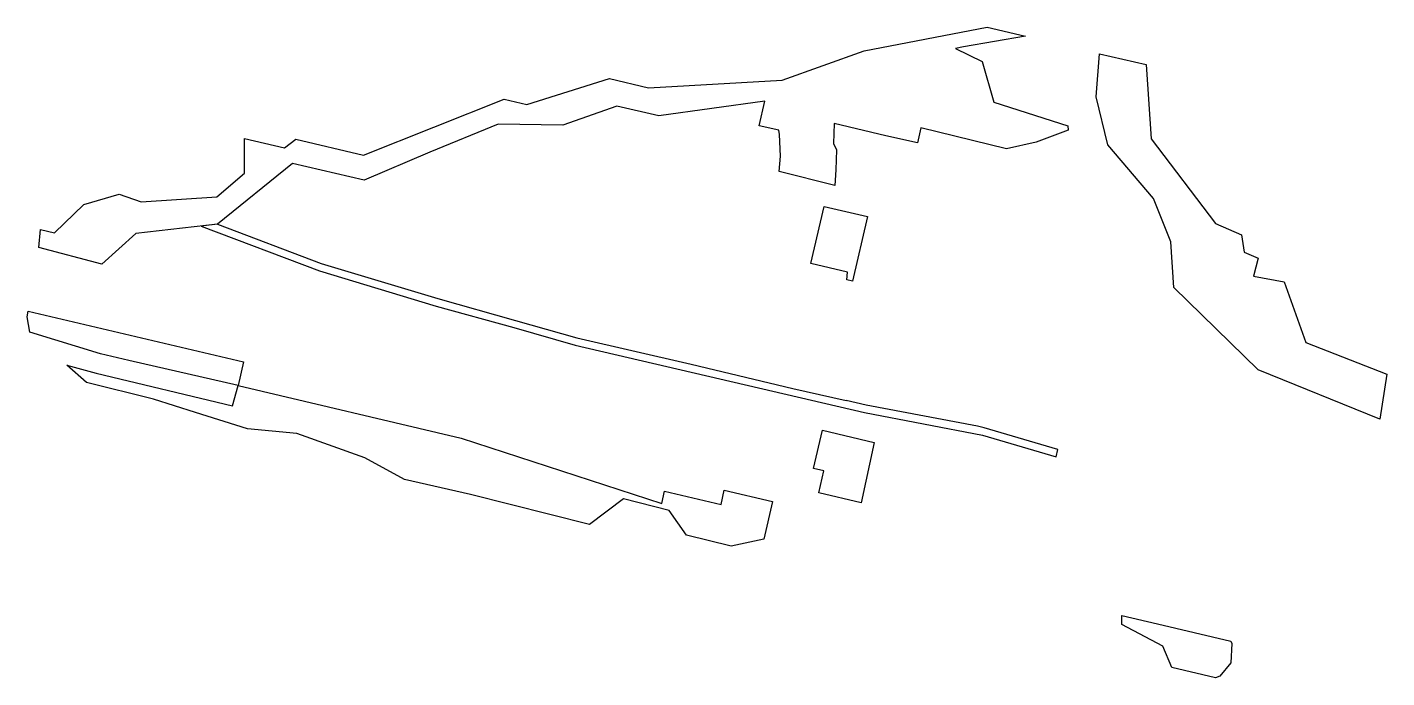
# Model space of a CAD drawing. Header units: metres. Extents: x 256795 to 257788, y 386012 to 386487.
import ezdxf

# ---------------------------------------------------------------- set-up
doc = ezdxf.new("R2010")
doc.units = ezdxf.units.M

msp = doc.modelspace()

# ---------------------------------------------------------------- linework, layer by layer
for points in [[(256934.092354, 386343.681712, 32.608617), (256874.641076, 386336.731685, 58.047691), (256849.809649, 386314.527773, 92.032557), (256803.765249, 386326.512077, 90.715997), (256804.942713, 386339.75321, 74.353359), (256815.076483, 386337.231627, 74.502718), (256836.538102, 386358.070941, 43.134547), (256862.285982, 386365.424892, 26.859717), (256878.373773, 386360.051316, 28.755458), (256933.601396, 386363.667642, 8.560786), (256953.76971, 386380.821339, -17.976358), (256953.885387, 386406.124242, -48.632933), (256983.0016, 386399.270661, -48.677493), (256991.383303, 386405.621894, -58.764856), (257040.71544, 386394.009744, -58.840356), (257143.451597, 386434.947377, -137.811108), (257160.073359, 386431.034829, -137.836547), (257220.255865, 386449.966455, -177.98607), (257248.82639, 386443.241321, -178.029796), (257346.381814, 386448.649018, -212.515764), (257406.309005, 386470.271641, -255.849005), (257496.079038, 386487.42934, -302.325853), (257524.149172, 386480.821992, -302.368813), (257478.768943, 386473.092072, -280.01599), (257472.834608, 386471.855973, -276.8203), (257492.407419, 386462.43212, -271.020772), (257500.923456, 386432.625951, -237.38625), (257555.075152, 386415.395251, -232.042153), (257555.163127, 386412.29851, -228.319445), (257531.93109, 386403.599083, -211.136791), (257510.127391, 386398.725287, -198.993294), (257447.611357, 386413.931225, -199.491217), (257445.127664, 386402.956622, -185.497579), (257422.185776, 386408.230601, -185.309676), (257384.252778, 386417.159541, -185.251622), (257383.985582, 386402.596607, -167.549955), (257385.989413, 386397.795088, -162.312727), (257385.615727, 386383.355597, -144.72996), (257384.913739, 386371.775353, -130.513635), (257344.177775, 386382.09455, -131.335365), (257345.232675, 386393.265698, -145.157652), (257344.358912, 386409.151231, -164.133239), (257343.899081, 386412.162946, -167.646537), (257329.713397, 386415.384412, -167.482425), (257333.824879, 386433.331443, -190.38083), (257256.47492, 386422.622417, -155.265916), (257225.581297, 386429.768518, -155.066311), (257186.172451, 386415.966001, -127.074266), (257138.968834, 386416.738247, -114.489151), (257089.182723, 386396.16994, -75.336461), (257041.198881, 386375.672207, -36.785379), (256988.803038, 386388.005514, -36.70519), (256934.092354, 386343.681712, 32.608617), (256922.309801, 386342.304298, 37.650346), (257008.650456, 386309.521385, 52.597534), (257093.735588, 386283.899487, 59.23753), (257150.426348, 386268.094363, 62.129071), (257195.29549, 386255.403437, 64.637446), (257406.522687, 386206.190228, 63.700621), (257492.648942, 386189.541138, 59.182871), (257546.52559, 386173.716701, 62.903784), (257547.758766, 386179.099637, 56.035759), (257493.882118, 386194.924074, 52.314847), (257489.015047, 386196.06972, 52.322296), (257407.755863, 386211.573163, 56.832597), (257393.100389, 386214.9877, 56.897596)], [(257782.853295, 386201.22551, -38.076812), (257694.023513, 386237.256021, -56.241564), (257632.358885, 386297.342648, -111.301266), (257630.201185, 386330.793667, -151.168165), (257617.613192, 386362.355749, -185.761559), (257584.275622, 386401.470174, -223.5524), (257575.56893, 386436.677595, -263.669308), (257578.171808, 386468.105759, -302.451492), (257612.197207, 386460.096618, -302.503566), (257615.80251, 386405.851303, -237.884487), (257662.701709, 386344.012844, -176.475573), (257681.818546, 386335.822699, -172.038572), (257683.753153, 386323.096887, -157.190952), (257693.888343, 386318.880189, -154.990445), (257690.525526, 386305.794735, -138.190307), (257712.96144, 386301.590593, -139.528089), (257728.619293, 386257.218608, -90.310453), (257787.845724, 386234.266348, -79.495172), (257782.853295, 386201.22551, -38.076812)], [(257393.994355, 386308.505239, -56.54028), (257367.379145, 386314.810825, -56.548815), (257377.086015, 386356.53284, -109.824055), (257408.667217, 386349.220741, -110.01969), (257397.839075, 386301.954817, -49.713655), (257393.594507, 386302.953934, -49.707159), (257393.994355, 386308.505239, -56.54028)], [(256934.092354, 386343.681712, 32.608617), (257009.883632, 386314.90432, 45.72951), (257094.968764, 386289.282423, 52.369506), (257151.790209, 386273.440335, 55.268352), (257196.528666, 386260.786372, 57.769422), (257279.916224, 386241.358148, 57.399585), (257354.194946, 386223.585116, 57.635406), (257393.100389, 386214.9877, 56.897596)], [(257339.325545, 386141.135078, 161.681324), (257333.018372, 386113.603638, 196.808364), (257309.28315, 386108.691791, 209.551128), (257276.443313, 386116.636419, 209.34172), (257263.789692, 386134.504386, 191.340753), (257230.606715, 386143.077106, 190.46946), (257205.648486, 386124.37636, 220.250853), (257118.919644, 386146.199773, 218.678844), (257070.655388, 386157.15393, 219.244841), (257041.732819, 386173.113841, 208.212787), (256992.128426, 386190.771366, 201.049706), (256956.043847, 386194.243973, 207.182005), (256917.985384, 386206.085794, 203.750609), (256887.346824, 386215.801697, 200.766998), (256838.397478, 386228.002766, 200.020108), (256824.094321, 386240.751986, 188.686675), (256845.532123, 386234.800632, 189.749372), (256945.179063, 386211.020565, 189.989553), (256949.240938, 386225.844541, 170.885107), (256869.504909, 386244.168633, 171.545399), (256848.84678, 386248.919536, 171.712269), (256797.186974, 386264.736038, 167.366027), (256795.212612, 386275.879119, 154.445331), (256795.897624, 386280.118812, 149.117945), (256953.192526, 386243.093617, 148.877214), (256949.240938, 386225.844541, 170.885107), (257112.010014, 386187.530797, 170.635997), (257258.443343, 386139.826234, 186.431125), (257260.487805, 386148.750512, 175.044744), (257301.774843, 386139.032074, 174.981556), (257304.153278, 386149.414177, 161.735153), (257339.325545, 386141.135078, 161.681324)], [(257373.222217, 386147.48147, 144.291994), (257376.891682, 386163.499053, 123.855348), (257369.340781, 386165.293284, 123.846516), (257375.741153, 386193.279318, 88.142599), (257413.627892, 386184.168403, 88.318035), (257404.116993, 386140.209237, 144.244711), (257373.222217, 386147.48147, 144.291994)], [(257662.760537, 386012.494487, 224.735575), (257630.779377, 386019.951645, 224.870202), (257624.206406, 386035.524587, 207.905264), (257594.487403, 386051.284472, 197.343406), (257594.389131, 386057.933461, 189.324456), (257620.495257, 386051.775633, 189.299971), (257674.00097, 386039.159125, 189.244652), (257674.593063, 386037.530988, 191.04556), (257673.94766, 386023.406471, 208.324945), (257665.947003, 386013.780895, 222.266023), (257662.760537, 386012.494487, 224.735575)]]:
    msp.add_polyline3d(points)

doc.saveas('drawing.dxf')
